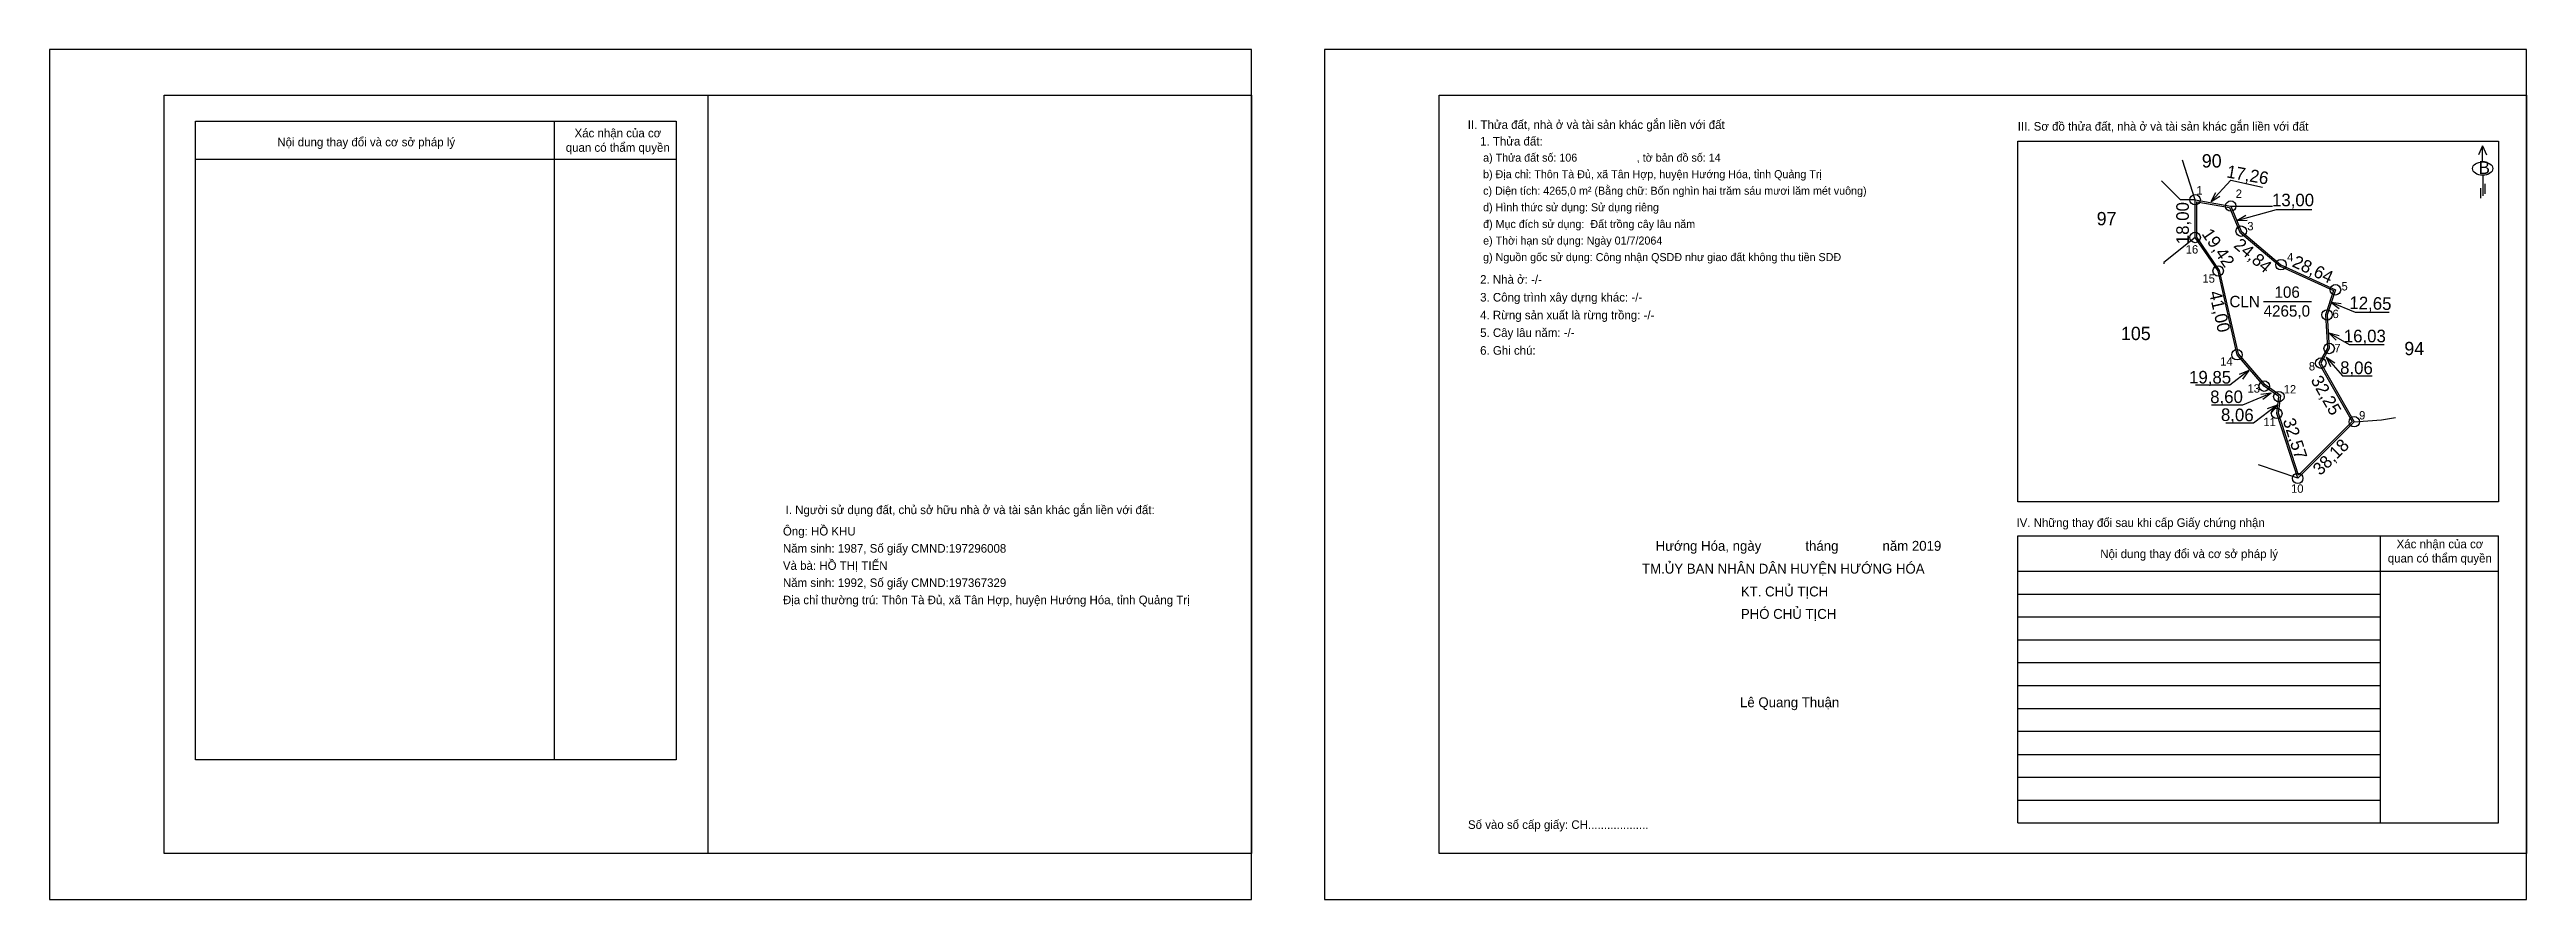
# Model space of a CAD drawing. Extents: x 552944 to 554126, y 1840016 to 1840422.
import ezdxf

# ---------------------------------------------------------------- set-up
doc = ezdxf.new("R2010")
doc.units = 0
for name, color, linetype in [('CanhThua', 7, 'Continuous'), ('ChieuDaiCanhThua', 7, 'Continuous'), ('Khung', 7, 'Continuous'), ('KhungInTrang1', 7, 'Continuous'), ('KhungInTrang2', 7, 'Continuous'), ('Level 10', 7, 'Continuous'), ('Level 2', 7, 'Continuous'), ('Level 35', 7, 'Continuous'), ('MocDinhThua', 7, 'Continuous'), ('NhanDiaChinhThua', 7, 'Continuous'), ('NhanTuCan', 7, 'Continuous'), ('ON', 7, 'Continuous'), ('RauThua', 7, 'Continuous'), ('SoHieuDinhThua', 7, 'Continuous'), ('Template', 7, 'Continuous'), ('ThongTin', 7, 'Continuous')]:
    doc.layers.add(name, color=color, linetype=linetype)

msp = doc.modelspace()

# ---------------------------------------------------------------- linework, layer by layer
at = {"layer": 'CanhThua'}
for p, q in [((553968, 1840332), (553968, 1840350)), ((553968, 1840350), (553985, 1840347)), ((553985, 1840347), (553990, 1840335)), ((553979, 1840316), (553968, 1840332)), ((553990, 1840335), (554009, 1840319)), ((553988, 1840276), (553979, 1840316)), ((554009, 1840319), (554035, 1840307)), ((554035, 1840307), (554031, 1840295)), ((554031, 1840295), (554032, 1840279)), ((554032, 1840279), (554028, 1840272)), ((554001, 1840261), (553988, 1840276)), ((554028, 1840272), (554044, 1840244)), ((554008, 1840256), (554001, 1840261)), ((554007, 1840248), (554008, 1840256)), ((554017, 1840217), (554007, 1840248)), ((554044, 1840244), (554017, 1840217))]:
    msp.add_line(p, q, dxfattribs=at)
at = {"layer": 'Khung'}
for p, q in [((553607, 1840399.9), (554126.2, 1840399.9)), ((553607, 1840037.8), (553607, 1840399.9)), ((553883.4, 1840205.7), (553883.4, 1840378)), ((553883.4, 1840378), (554112.9, 1840378)), ((554112.9, 1840378), (554112.9, 1840205.7)), ((554112.9, 1840205.7), (553883.4, 1840205.7))]:
    msp.add_line(p, q, dxfattribs=at)
msp.add_lwpolyline([(553517.4, 1840037.8), (552998.2, 1840037.8), (552998.2, 1840399.9), (553517.4, 1840399.9)], close=True, dxfattribs=at)
for points in [[(553257.8, 1840399.9), (553257.8, 1840037.8)], [(554126.2, 1840399.9), (554126.2, 1840037.8), (553607, 1840037.8)]]:
    msp.add_lwpolyline(points, dxfattribs=at)
at = {"layer": 'KhungInTrang1'}
msp.add_lwpolyline([(552943.5, 1840421.7), (552943.5, 1840015.9), (553517.4, 1840015.9), (553517.4, 1840421.7)], close=True, dxfattribs=at)
at = {"layer": 'KhungInTrang2'}
msp.add_lwpolyline([(553552.3, 1840421.7), (553552.3, 1840015.9), (554126.2, 1840015.9), (554126.2, 1840421.7)], close=True, dxfattribs=at)
at = {"layer": 'Level 10'}
for p, q in [((553985, 1840359.3), (554000.1, 1840356)), ((554006.8, 1840345.4), (554023.7, 1840345.4)), ((554044.4, 1840296.4), (554060.7, 1840296.4)), ((554041.6, 1840280.9), (554058.2, 1840280.9)), ((554038.3, 1840265.9), (554052.5, 1840265.9)), ((553984.5, 1840261.5), (553968.1, 1840261.5)), ((553990.6, 1840252), (553975.8, 1840252)), ((553995.8, 1840243.4), (553982.6, 1840243.4))]:
    msp.add_line(p, q, dxfattribs=at)
at = {"layer": 'Level 2'}
msp.add_lwpolyline([(554043, 1840244.1), (554017.4, 1840218.5), (554007.8, 1840248.1), (554008.9, 1840256.4), (554001.5, 1840261.6), (553988.7, 1840276.4), (553979.7, 1840316.3), (553968.8, 1840332.2), (553968.8, 1840349), (553984.4, 1840346.3), (553989.3, 1840334.5), (554008.6, 1840318.3), (554034, 1840306.6), (554030.2, 1840295.1), (554031.2, 1840279.2), (554027.1, 1840272)], close=True, dxfattribs=at)
at = {"layer": 'Level 35'}
for p, q in [((553975.6, 1840349.1), (553985, 1840359.3)), ((553975.6, 1840349.1), (553977.9, 1840353.5)), ((553975.6, 1840349.1), (553979.8, 1840351.7)), ((553987.9, 1840340.1), (554006.8, 1840345.4)), ((553987.9, 1840340.1), (553992.2, 1840342.7)), ((553987.9, 1840340.1), (553992.9, 1840340.2)), ((554032.8, 1840301.1), (554044.4, 1840296.4)), ((554032.8, 1840301.1), (554036.8, 1840298.1)), ((554032.8, 1840301.1), (554037.8, 1840300.5)), ((554031.8, 1840286.5), (554041.6, 1840280.9)), ((554031.8, 1840286.5), (554035.4, 1840283)), ((554031.8, 1840286.5), (554036.7, 1840285.2)), ((553993.6, 1840268.4), (553984.5, 1840261.5)), ((553993.6, 1840268.4), (553989, 1840266.5)), ((553993.6, 1840268.4), (553990.6, 1840264.4)), ((554030.5, 1840274.9), (554038.3, 1840265.9)), ((554030.5, 1840274.9), (554032.7, 1840270.4)), ((554030.5, 1840274.9), (554034.7, 1840272.1)), ((554004.3, 1840257.6), (553990.6, 1840252)), ((554004.3, 1840257.6), (553999.3, 1840257)), ((554004.3, 1840257.6), (554000.3, 1840254.6)), ((554007.1, 1840252), (553995.8, 1840243.4)), ((554007.1, 1840252), (554002.4, 1840250.1)), ((554007.1, 1840252), (554004, 1840248))]:
    msp.add_line(p, q, dxfattribs=at)
at = {"layer": 'MocDinhThua'}
for centre in [(553968, 1840350), (553985, 1840347), (553990, 1840335), (553968, 1840332), (553979, 1840316), (554009, 1840319), (554035, 1840307), (554031, 1840295), (553988, 1840276), (554032, 1840279), (554028, 1840272), (554001, 1840261), (554008, 1840256), (554007, 1840248), (554044, 1840244), (554017, 1840217)]:
    msp.add_circle(centre, 2.5, dxfattribs=at)
at = {"layer": 'NhanDiaChinhThua'}
msp.add_line((554000.7, 1840301.4), (554023.5, 1840301.4), dxfattribs=at)
at = {"layer": 'ON'}
for p, q in [((553013.2, 1840387.6), (553242.8, 1840387.6)), ((553013.2, 1840082.6), (553013.2, 1840387.6)), ((553242.8, 1840387.6), (553242.8, 1840082.6)), ((553013.2, 1840369.3), (553242.8, 1840369.3)), ((553883.4, 1840189.6), (554112.9, 1840189.6)), ((554056.3, 1840189.6), (554056.3, 1840052.5)), ((553883.4, 1840172.7), (554112.9, 1840172.7)), ((553883.4, 1840161.7), (554056.3, 1840161.7)), ((553883.4, 1840150.8), (554056.3, 1840150.8)), ((553883.4, 1840139.9), (554056.3, 1840139.9)), ((553883.4, 1840129), (554056.3, 1840129)), ((553883.4, 1840118), (554056.3, 1840118)), ((553883.4, 1840107.1), (554056.3, 1840107.1)), ((553883.4, 1840096.2), (554056.3, 1840096.2)), ((553883.4, 1840085.2), (554056.3, 1840085.2)), ((553883.4, 1840074.3), (554056.3, 1840074.3)), ((553883.4, 1840063.4), (554056.3, 1840063.4))]:
    msp.add_line(p, q, dxfattribs=at)
for points in [[(553184.4, 1840387.6), (553184.4, 1840082.6)], [(553883.4, 1840052.5), (553883.4, 1840189.6)], [(554112.9, 1840052.5), (554112.9, 1840189.6)], [(553242.8, 1840082.6), (553013.2, 1840082.6)]]:
    msp.add_lwpolyline(points, dxfattribs=at)
at = {"layer": 'RauThua'}
for p, q in [((553968, 1840350), (553962, 1840368.9)), ((553961, 1840350), (553951.9, 1840359.1)), ((553968, 1840350), (553961, 1840350)), ((553985, 1840347), (554004.9, 1840347)), ((553968, 1840332), (553953, 1840320)), ((553953, 1840320), (553953.1, 1840319.4)), ((554044, 1840244), (554057, 1840245)), ((554057, 1840245), (554063.7, 1840246.1)), ((554017, 1840217), (553998.2, 1840223.5))]:
    msp.add_line(p, q, dxfattribs=at)
at = {"layer": 'Template'}
for p, q in [((554105.2, 1840375.8), (554103.3, 1840371.5)), ((554105.2, 1840368.1), (554105.2, 1840375.8)), ((554105.2, 1840375.8), (554107.2, 1840371.5)), ((554105.3, 1840361.7), (554105.3, 1840351.9)), ((554104.2, 1840355.6), (554104.2, 1840350.8)), ((554106.4, 1840357.6), (554106.4, 1840352.9)), ((553883.4, 1840052.5), (554112.9, 1840052.5))]:
    msp.add_line(p, q, dxfattribs=at)
msp.add_ellipse((554105.3, 1840364.9), major_axis=(4.86, 0), ratio=0.655849, dxfattribs=at)

# ---------------------------------------------------------------- texts
at = {"layer": 'ChieuDaiCanhThua'}
for s, rotation, p in [('17,26', 349.992, (553982.7, 1840360.7)), ('18,00', 90, (553965, 1840328.8)), ('13,00', 359.933, (554004.7, 1840346.9)), ('19,42', 304.5085, (553970.9, 1840333.7)), ('24,84', 319.8991, (553986, 1840327.6)), ('28,64', 335.2249, (554013.9, 1840318.3)), ('41,00', 282.6804, (553974.6, 1840305.8)), ('12,65', 358.3475, (554041.6, 1840297.9)), ('16,03', 0.2157, (554039, 1840281.9)), ('19,85', 359.7373, (553965.1, 1840262.3)), ('32,25', 299.7449, (554023, 1840263.9)), ('8,06', 359.1619, (554037.2, 1840266.9)), ('8,60', 0.2163, (553975.2, 1840252.9)), ('8,06', 359.2527, (553980.3, 1840244.4)), ('32,57', 287.8787, (554009.8, 1840244.6)), ('38,18', 45, (554027.8, 1840218))]:
    msp.add_text(s, height=6, rotation=rotation, dxfattribs=at).set_placement(p)
at = {"layer": 'NhanDiaChinhThua'}
for s, p in [('CLN', (553984.4, 1840298.7)), ('106', (554005.9, 1840303.2)), ('4265,0', (554000.7, 1840294.2))]:
    msp.add_text(s, height=5.42, dxfattribs=at).set_placement(p)
at = {"layer": 'NhanTuCan'}
for s, p in [('90', (553971.2, 1840365.4)), ('97', (553921, 1840337.8)), ('105', (553932.6, 1840283)), ('94', (554067.9, 1840275.8))]:
    msp.add_text(s, height=6.35, dxfattribs=at).set_placement(p)
at = {"layer": 'ON'}
for s, height, p in [('Xác nhận của cơ ', 4.099, (553194.2, 1840379.8)), ('Nội dung thay đổi và cơ sở pháp lý', 4.099, (553052.3, 1840375.5)), ('quan có thẩm quyền', 4.099, (553190, 1840372.9)), ('I. Người sử dụng đất, chủ sở hữu nhà ở và tài sản khác gắn liền với đất:', 4.099, (553295, 1840199.9)), ('IV. Những thay đổi sau khi cấp Giấy chứng nhận', 4.099, (553882.7, 1840193.8)), ('Nội dung thay đổi và cơ sở pháp lý', 4.099, (553922.7, 1840178.9)), ('Xác nhận của cơ ', 4.099, (554064.2, 1840183.6)), ('quan có thẩm quyền', 4.099, (554060, 1840176.8)), ('Lê Quang Thuận', 4.719, (553750.7, 1840107.7))]:
    msp.add_text(s, height=height, dxfattribs=at).set_placement(p)
at = {"layer": 'SoHieuDinhThua'}
for s, p in [('1', (553968.6, 1840352.5)), ('2', (553987.4, 1840350.9)), ('3', (553992.9, 1840335.4)), ('16', (553963.5, 1840324.3)), ('15', (553971.5, 1840310.4)), ('4', (554011.9, 1840320.6)), ('5', (554037.9, 1840306.7)), ('6', (554033.6, 1840293.5)), ('7', (554034.5, 1840277.2)), ('14', (553980, 1840270.8)), ('8', (554022.3, 1840268.5)), ('13', (553993, 1840257.9)), ('12', (554010.3, 1840257.5)), ('11', (554000.6, 1840241.9)), ('9', (554046.3, 1840245.1)), ('10', (554013.8, 1840210.1))]:
    msp.add_text(s, height=4, dxfattribs=at).set_placement(p)
at = {"layer": 'Template'}
for s, height, p in [('II. Thửa đất, nhà ở và tài sản khác gắn liền với đất', 4.099, (553620.7, 1840383.8)), ('III. Sơ đồ thửa đất, nhà ở và tài sản khác gắn liền với đất', 4.099, (553883.3, 1840383)), ('B', 6.15, (554103.3, 1840362.3)), ('Hướng Hóa, ngày            tháng            năm 2019', 4.719, (553710.4, 1840182.4)), ('TM.ỦY BAN NHÂN DÂN HUYỆN HƯỚNG HÓA', 4.719, (553703.9, 1840171.5)), ('KT. CHỦ TỊCH', 4.719, (553751.1, 1840160.6)), ('PHÓ CHỦ TỊCH', 4.719, (553751.1, 1840149.9)), ('Số vào sổ cấp giấy: CH...................', 4.099, (553620.8, 1840049.6))]:
    msp.add_text(s, height=height, dxfattribs=at).set_placement(p)
at = {"layer": 'ThongTin'}
for s, height, p in [('1. Thửa đất: ', 4.099, (553626.6, 1840375.9)), (' a) Thửa đất số: 106                    , tờ bản đồ số: 14', 3.826, (553626.6, 1840368.2)), (' b) Địa chỉ: Thôn Tà Đủ, xã Tân Hợp, huyện Hướng Hóa, tỉnh Quảng Trị', 3.826, (553626.6, 1840360.3)), (' c) Diện tích: 4265,0 m² (Bằng chữ: Bốn nghìn hai trăm sáu mươi lăm mét vuông)', 3.826, (553626.6, 1840352.4)), (' d) Hình thức sử dụng: Sử dụng riêng', 3.826, (553626.6, 1840344.5)), (' đ) Mục đích sử dụng:  Đất trồng cây lâu năm', 3.826, (553626.6, 1840336.5)), (' e) Thời hạn sử dụng: Ngày 01/7/2064', 3.826, (553626.6, 1840328.6)), (' g) Nguồn gốc sử dụng: Công nhận QSDĐ như giao đất không thu tiền SDĐ', 3.826, (553626.6, 1840320.7)), ('2. Nhà ở: -/-', 4.099, (553626.6, 1840309.9)), ('3. Công trình xây dựng khác: -/-', 4.099, (553626.6, 1840301.4)), ('4. Rừng sản xuất là rừng trồng: -/-', 4.099, (553626.6, 1840292.9)), ('5. Cây lâu năm: -/-', 4.099, (553626.6, 1840284.5)), ('6. Ghi chú:', 4.099, (553626.6, 1840276)), ('Ông: HỒ KHU', 4.099, (553293.7, 1840189.7)), ('Năm sinh: 1987, Số giấy CMND:197296008', 4.099, (553293.7, 1840181.5)), ('Và bà: HỒ THỊ TIẾN', 4.099, (553293.7, 1840173.3)), ('Địa chỉ thường trú: Thôn Tà Đủ, xã Tân Hợp, huyện Hướng Hóa, tỉnh Quảng Trị', 4.099, (553293.7, 1840156.9)), ('Năm sinh: 1992, Số giấy CMND:197367329', 4.099, (553293.7, 1840165.1))]:
    msp.add_text(s, height=height, dxfattribs=at).set_placement(p)

doc.saveas('drawing.dxf')
